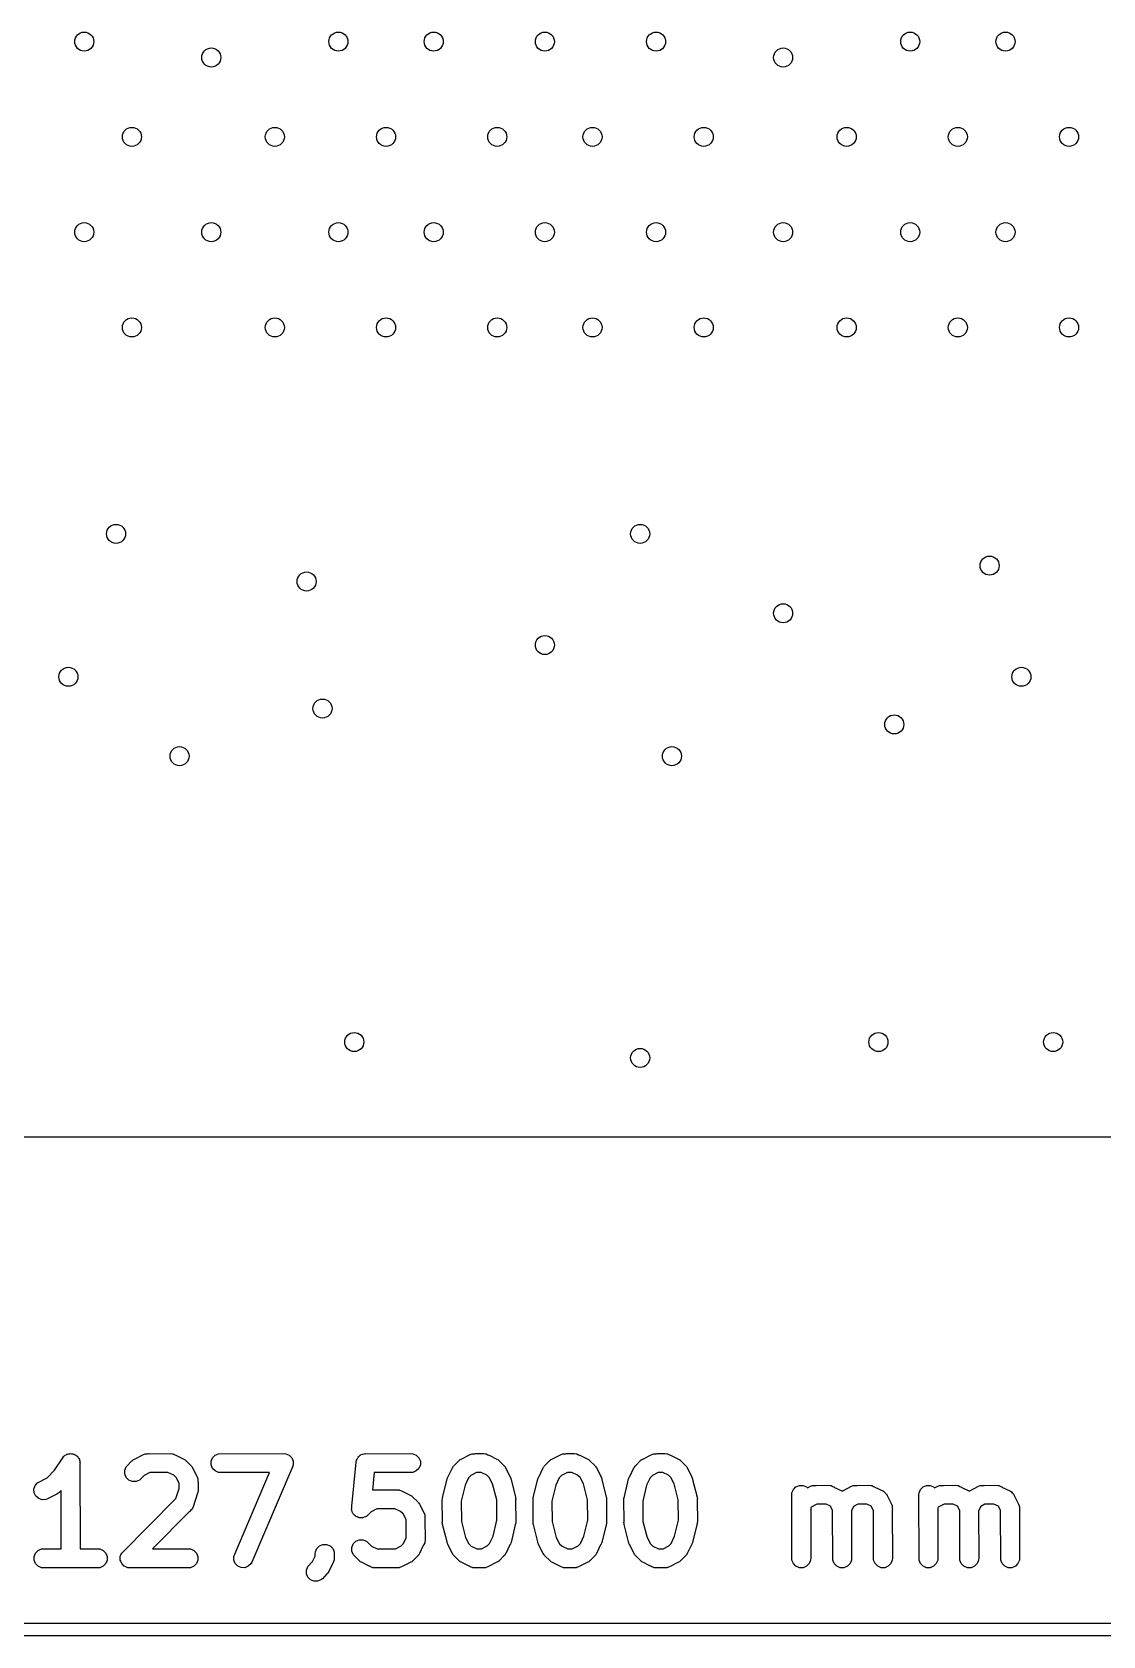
# Model space of a CAD drawing. Extents: x 180 to 322, y -217 to -139.
# Drawn here: x 249.93 to 266.78, y -216.6 to -191.35 of the extents above; entities that cross this region are included whole.
import ezdxf

# ---------------------------------------------------------------- set-up
doc = ezdxf.new("R2010")
doc.units = 0
doc.layers.add('BLACK', color=7, linetype='CONTINUOUS')

msp = doc.modelspace()

# ---------------------------------------------------------------- linework, layer by layer
at = {"layer": 'BLACK', "linetype": 'CONTINUOUS'}
for p, q in [((304.250994, -208.7495), (194.6245, -208.7495)), ((250.284556, -213.988838), (250.410908, -213.795122)), ((250.410908, -213.795122), (250.410974, -213.795041)), ((250.410974, -213.795041), (250.410995, -213.794991)), ((250.410995, -213.794991), (250.411106, -213.794879)), ((250.411106, -213.794879), (250.429538, -213.772371)), ((250.429538, -213.772371), (250.44188, -213.764105)), ((250.44188, -213.764105), (250.452379, -213.753607)), ((250.452379, -213.753607), (250.465955, -213.747983)), ((250.465955, -213.747983), (250.478168, -213.739805)), ((250.478168, -213.739805), (250.492729, -213.736892)), ((250.492729, -213.736892), (250.506451, -213.731209)), ((250.506451, -213.731209), (250.521148, -213.731209)), ((250.521148, -213.731209), (250.535558, -213.728327)), ((250.535558, -213.728327), (250.550128, -213.731209)), ((250.550128, -213.731209), (250.564979, -213.731209)), ((250.564979, -213.731209), (250.578553, -213.736831)), ((250.578553, -213.736831), (250.592972, -213.739684)), ((250.592972, -213.739684), (250.605332, -213.747924)), ((250.605332, -213.747924), (250.619051, -213.753607)), ((250.619051, -213.753607), (250.62944, -213.763996)), ((250.62944, -213.763996), (250.641671, -213.77215)), ((250.641671, -213.77215), (250.649936, -213.784492)), ((250.649936, -213.784492), (250.660435, -213.794991)), ((250.660435, -213.794991), (250.666058, -213.808567)), ((250.666058, -213.808567), (250.674237, -213.82078)), ((250.674237, -213.82078), (250.677149, -213.835342)), ((250.677149, -213.835342), (250.682833, -213.849063)), ((250.682833, -213.849063), (250.68286, -213.863899)), ((250.68286, -213.863899), (250.685715, -213.878169)), ((251.410994, -213.937849), (251.501077, -213.84369)), ((251.501077, -213.84369), (251.512579, -213.834249)), ((251.512579, -213.834249), (251.515175, -213.831257)), ((251.515175, -213.831257), (251.518035, -213.829771)), ((251.518035, -213.829771), (251.523807, -213.825035)), ((251.523807, -213.825035), (251.540376, -213.818172)), ((251.540376, -213.818172), (251.682919, -213.744163)), ((251.682919, -213.744163), (251.710382, -213.733653)), ((251.710382, -213.733653), (251.715759, -213.73327)), ((251.715759, -213.73327), (251.720737, -213.731209)), ((251.720737, -213.731209), (251.747599, -213.731008)), ((251.747599, -213.731008), (251.768762, -213.729505)), ((251.768762, -213.729505), (251.77271, -213.730821)), ((251.77271, -213.730821), (252.107143, -213.728327)), ((252.107143, -213.728327), (252.136407, -213.731209)), ((252.136407, -213.731209), (252.141384, -213.73327)), ((252.141384, -213.73327), (252.146762, -213.733653)), ((252.146762, -213.733653), (252.174361, -213.74693)), ((252.174361, -213.74693), (252.190479, -213.753607)), ((252.190479, -213.753607), (252.192555, -213.755683)), ((252.192555, -213.755683), (252.317083, -213.815592)), ((252.317083, -213.815592), (252.329676, -213.823519)), ((252.329676, -213.823519), (252.333336, -213.825035)), ((252.333336, -213.825035), (252.335743, -213.827338)), ((252.335743, -213.827338), (252.341969, -213.831257)), ((252.341969, -213.831257), (252.352345, -213.843221)), ((252.352345, -213.843221), (252.427495, -213.915118)), ((252.745739, -213.849063), (252.768137, -213.794991)), ((252.745739, -213.907591), (252.745739, -213.849063)), ((252.768137, -213.794991), (252.809521, -213.753607)), ((252.809521, -213.753607), (252.863593, -213.731209)), ((252.863593, -213.731209), (253.892857, -213.728327)), ((253.892857, -213.728327), (253.922121, -213.731209)), ((253.922121, -213.731209), (253.922982, -213.731565)), ((253.922982, -213.731565), (253.923912, -213.731577)), ((253.923912, -213.731577), (253.949973, -213.742746)), ((253.949973, -213.742746), (253.976193, -213.753607)), ((253.976193, -213.753607), (253.976851, -213.754265)), ((253.976851, -213.754265), (253.977707, -213.754632)), ((253.977707, -213.754632), (253.997497, -213.774911)), ((253.997497, -213.774911), (254.017577, -213.794991)), ((254.017577, -213.794991), (254.017934, -213.795853)), ((254.017934, -213.795853), (254.018584, -213.796519)), ((254.018584, -213.796519), (254.029102, -213.822814)), ((254.029102, -213.822814), (254.039975, -213.849063)), ((254.039975, -213.849063), (254.039975, -213.849996)), ((254.039975, -213.849996), (254.04032, -213.850859)), ((254.04032, -213.850859), (254.039975, -213.879176)), ((254.962657, -214.556995), (255.029315, -213.863402)), ((255.029315, -213.863402), (255.031453, -213.852737)), ((255.031453, -213.849063), (255.03288, -213.845617)), ((255.031453, -213.852737), (255.031453, -213.849063)), ((255.03288, -213.845617), (255.035095, -213.83457)), ((255.035095, -213.83457), (255.045459, -213.815248)), ((255.045459, -213.815248), (255.053851, -213.794991)), ((255.053851, -213.794991), (255.059191, -213.78965)), ((255.059191, -213.78965), (255.062762, -213.782995)), ((255.062762, -213.782995), (255.079729, -213.769112)), ((255.079729, -213.769112), (255.095235, -213.753607)), ((255.095235, -213.753607), (255.102214, -213.750715)), ((255.102214, -213.750715), (255.108059, -213.745934)), ((255.108059, -213.745934), (255.129044, -213.739602)), ((255.129044, -213.739602), (255.149307, -213.731209)), ((255.149307, -213.731209), (255.15696, -213.731179)), ((255.15696, -213.731179), (255.164091, -213.729028)), ((255.164091, -213.729028), (255.184537, -213.731072)), ((255.184537, -213.731072), (255.892857, -213.728327)), ((255.892857, -213.728327), (255.922121, -213.731209)), ((255.922121, -213.731209), (255.976193, -213.753607)), ((255.976193, -213.753607), (256.017577, -213.794991)), ((256.017577, -213.794991), (256.039975, -213.849063)), ((256.039975, -213.849063), (256.039975, -213.907591)), ((256.572037, -213.918838), (256.643935, -213.843689)), ((256.643935, -213.843689), (256.655435, -213.83425)), ((256.655435, -213.83425), (256.658032, -213.831257)), ((256.658032, -213.831257), (256.660894, -213.82977)), ((256.660894, -213.82977), (256.666665, -213.825035)), ((256.666665, -213.825035), (256.68323, -213.818173)), ((256.68323, -213.818173), (256.825774, -213.744163)), ((256.825774, -213.744163), (256.853238, -213.733654)), ((256.853238, -213.733654), (256.858612, -213.733272)), ((256.858612, -213.733272), (256.863593, -213.731209)), ((256.863593, -213.731209), (256.895053, -213.730682)), ((256.895053, -213.730682), (256.911618, -213.729505)), ((256.911618, -213.729505), (256.914188, -213.730361)), ((256.914188, -213.730361), (257.035714, -213.728327)), ((257.035714, -213.728327), (257.064978, -213.731209)), ((257.064978, -213.731209), (257.069958, -213.733272)), ((257.069958, -213.733272), (257.075333, -213.733654)), ((257.075333, -213.733654), (257.102918, -213.746925)), ((257.102918, -213.746925), (257.11905, -213.753607)), ((257.11905, -213.753607), (257.121128, -213.755685)), ((257.121128, -213.755685), (257.245653, -213.815592)), ((257.245653, -213.815592), (257.258248, -213.82352)), ((257.258248, -213.82352), (257.261905, -213.825035)), ((257.261905, -213.825035), (257.26431, -213.827336)), ((257.26431, -213.827336), (257.270539, -213.831257)), ((257.270539, -213.831257), (257.280918, -213.843224)), ((257.280918, -213.843224), (257.356065, -213.915117)), ((258.000608, -213.918838), (258.072506, -213.843689)), ((258.072506, -213.843689), (258.084006, -213.83425)), ((258.084006, -213.83425), (258.086603, -213.831257)), ((258.086603, -213.831257), (258.089465, -213.82977)), ((258.089465, -213.82977), (258.095236, -213.825035)), ((258.095236, -213.825035), (258.111801, -213.818173)), ((258.111801, -213.818173), (258.254345, -213.744163)), ((258.254345, -213.744163), (258.281809, -213.733654)), ((258.281809, -213.733654), (258.287183, -213.733272)), ((258.287183, -213.733272), (258.292164, -213.731209)), ((258.292164, -213.731209), (258.323624, -213.730682)), ((258.323624, -213.730682), (258.340189, -213.729505)), ((258.340189, -213.729505), (258.342759, -213.730361)), ((258.342759, -213.730361), (258.464285, -213.728327)), ((258.464285, -213.728327), (258.493549, -213.731209)), ((258.493549, -213.731209), (258.498529, -213.733272)), ((258.498529, -213.733272), (258.503904, -213.733654)), ((258.503904, -213.733654), (258.531489, -213.746925)), ((258.531489, -213.746925), (258.547621, -213.753607)), ((258.547621, -213.753607), (258.549699, -213.755685)), ((258.549699, -213.755685), (258.674224, -213.815592)), ((258.674224, -213.815592), (258.686819, -213.82352)), ((258.686819, -213.82352), (258.690476, -213.825035)), ((258.690476, -213.825035), (258.692881, -213.827336)), ((258.692881, -213.827336), (258.69911, -213.831257)), ((258.69911, -213.831257), (258.709489, -213.843224)), ((258.709489, -213.843224), (258.784636, -213.915117)), ((259.429179, -213.918838), (259.501077, -213.843689)), ((259.501077, -213.843689), (259.512577, -213.83425)), ((259.512577, -213.83425), (259.515174, -213.831257)), ((259.515174, -213.831257), (259.518036, -213.82977)), ((259.518036, -213.82977), (259.523807, -213.825035)), ((259.523807, -213.825035), (259.540372, -213.818173)), ((259.540372, -213.818173), (259.682916, -213.744163)), ((259.682916, -213.744163), (259.71038, -213.733654)), ((259.71038, -213.733654), (259.715754, -213.733272)), ((259.715754, -213.733272), (259.720735, -213.731209)), ((259.720735, -213.731209), (259.752195, -213.730682)), ((259.752195, -213.730682), (259.76876, -213.729505)), ((259.76876, -213.729505), (259.77133, -213.730361)), ((259.77133, -213.730361), (259.892856, -213.728327)), ((259.892856, -213.728327), (259.92212, -213.731209)), ((259.92212, -213.731209), (259.9271, -213.733272)), ((259.9271, -213.733272), (259.932475, -213.733654)), ((259.932475, -213.733654), (259.96006, -213.746925)), ((259.96006, -213.746925), (259.976192, -213.753607)), ((259.976192, -213.753607), (259.97827, -213.755685)), ((259.97827, -213.755685), (260.102795, -213.815592)), ((260.102795, -213.815592), (260.11539, -213.82352)), ((260.11539, -213.82352), (260.119047, -213.825035)), ((260.119047, -213.825035), (260.121452, -213.827336)), ((260.121452, -213.827336), (260.127681, -213.831257)), ((260.127681, -213.831257), (260.13806, -213.843224)), ((260.13806, -213.843224), (260.213207, -213.915117)), ((250.015176, -214.1884), (250.166587, -214.109785)), ((250.166587, -214.109785), (250.284556, -213.988838)), ((250.685715, -213.878169), (250.682914, -213.892326)), ((250.682914, -213.892326), (250.685434, -215.229233)), ((251.388597, -213.991921), (251.410994, -213.937849)), ((251.388597, -214.050447), (251.388597, -213.991921)), ((251.410994, -214.104519), (251.388597, -214.050447)), ((251.45238, -214.145905), (251.410994, -214.104519)), ((251.692129, -214.074623), (251.641781, -214.12725)), ((251.781753, -214.02809), (251.692129, -214.074623)), ((252.068047, -214.025954), (251.781753, -214.02809)), ((252.157897, -214.06918), (252.068047, -214.025954)), ((252.196561, -214.10617), (252.157897, -214.06918)), ((252.243399, -214.196381), (252.196561, -214.10617)), ((252.427495, -213.915118), (252.436935, -213.92662)), ((252.436935, -213.92662), (252.439928, -213.929216)), ((252.439928, -213.929216), (252.441413, -213.932076)), ((252.441413, -213.932076), (252.44615, -213.937848)), ((252.44615, -213.937848), (252.453011, -213.954415)), ((252.453011, -213.954415), (252.527022, -214.096958)), ((252.527022, -214.096958), (252.537531, -214.124422)), ((252.768137, -213.961663), (252.745739, -213.907591)), ((252.809521, -214.003047), (252.768137, -213.961663)), ((252.863593, -214.025445), (252.809521, -214.003047)), ((252.892857, -214.028327), (252.863593, -214.025445)), ((253.666729, -214.02616), (252.892857, -214.028327)), ((253.10325, -215.347272), (253.666729, -214.02616)), ((254.017108, -213.962131), (253.387872, -215.437415)), ((254.017577, -213.961663), (254.017108, -213.962131)), ((254.026635, -213.939794), (254.017577, -213.961663)), ((254.039607, -213.909382), (254.026635, -213.939794)), ((254.039618, -213.908452), (254.039607, -213.909382)), ((254.039975, -213.907591), (254.039618, -213.908452)), ((254.039975, -213.879176), (254.039975, -213.907591)), ((255.312113, -214.027809), (255.285491, -214.30482)), ((255.922121, -214.025445), (255.312113, -214.027809)), ((255.976193, -214.003047), (255.922121, -214.025445)), ((256.017577, -213.961663), (255.976193, -214.003047)), ((256.039975, -213.907591), (256.017577, -213.961663)), ((256.46367, -214.121924), (256.471514, -214.09997)), ((256.471514, -214.09997), (256.479265, -214.089509)), ((256.479265, -214.089509), (256.544407, -213.954102)), ((256.544407, -213.954102), (256.552335, -213.941506)), ((256.552335, -213.941506), (256.553851, -213.937848)), ((256.553851, -213.937848), (256.556153, -213.935441)), ((256.556153, -213.935441), (256.560072, -213.929216)), ((256.560072, -213.929216), (256.572037, -213.918838)), ((256.797994, -214.113288), (256.743857, -214.225819)), ((256.834984, -214.074624), (256.797994, -214.113288)), ((256.925197, -214.027785), (256.834984, -214.074624)), ((256.997893, -214.026568), (256.925197, -214.027785)), ((257.086466, -214.069179), (256.997893, -214.026568)), ((257.125132, -214.10617), (257.086466, -214.069179)), ((257.177744, -214.207503), (257.125132, -214.10617)), ((257.356065, -213.915117), (257.365507, -213.926622)), ((257.365507, -213.926622), (257.368499, -213.929217)), ((257.368499, -213.929217), (257.369984, -213.932077)), ((257.369984, -213.932077), (257.37472, -213.937848)), ((257.37472, -213.937848), (257.381583, -213.954417)), ((257.381583, -213.954417), (257.455592, -214.09696)), ((257.455592, -214.09696), (257.456409, -214.099096)), ((257.456409, -214.099096), (257.457056, -214.099969)), ((257.457056, -214.099969), (257.457714, -214.102504)), ((257.457714, -214.102504), (257.466102, -214.124423)), ((257.892241, -214.121924), (257.900085, -214.09997)), ((257.900085, -214.09997), (257.907836, -214.089509)), ((257.907836, -214.089509), (257.972978, -213.954102)), ((257.972978, -213.954102), (257.980906, -213.941506)), ((257.980906, -213.941506), (257.982422, -213.937848)), ((257.982422, -213.937848), (257.984724, -213.935441)), ((257.984724, -213.935441), (257.988643, -213.929216)), ((257.988643, -213.929216), (258.000608, -213.918838)), ((258.226565, -214.113288), (258.172428, -214.225819)), ((258.263555, -214.074624), (258.226565, -214.113288)), ((258.353768, -214.027785), (258.263555, -214.074624)), ((258.426464, -214.026568), (258.353768, -214.027785)), ((258.515037, -214.069179), (258.426464, -214.026568)), ((258.553703, -214.10617), (258.515037, -214.069179)), ((258.606315, -214.207503), (258.553703, -214.10617)), ((258.784636, -213.915117), (258.794078, -213.926622)), ((258.794078, -213.926622), (258.79707, -213.929217)), ((258.79707, -213.929217), (258.798555, -213.932077)), ((258.798555, -213.932077), (258.803291, -213.937848)), ((258.803291, -213.937848), (258.810154, -213.954417)), ((258.810154, -213.954417), (258.884163, -214.09696)), ((258.884163, -214.09696), (258.88498, -214.099096)), ((258.88498, -214.099096), (258.885627, -214.099969)), ((258.885627, -214.099969), (258.886285, -214.102504)), ((258.886285, -214.102504), (258.894673, -214.124423)), ((259.320812, -214.121924), (259.328656, -214.09997)), ((259.328656, -214.09997), (259.336407, -214.089509)), ((259.336407, -214.089509), (259.401549, -213.954102)), ((259.401549, -213.954102), (259.409477, -213.941506)), ((259.409477, -213.941506), (259.410993, -213.937848)), ((259.410993, -213.937848), (259.413295, -213.935441)), ((259.413295, -213.935441), (259.417214, -213.929216)), ((259.417214, -213.929216), (259.429179, -213.918838)), ((259.655136, -214.113288), (259.600999, -214.225819)), ((259.692126, -214.074624), (259.655136, -214.113288)), ((259.782339, -214.027785), (259.692126, -214.074624)), ((259.855035, -214.026568), (259.782339, -214.027785)), ((259.943608, -214.069179), (259.855035, -214.026568)), ((259.982274, -214.10617), (259.943608, -214.069179)), ((260.034886, -214.207503), (259.982274, -214.10617)), ((260.213207, -213.915117), (260.222649, -213.926622)), ((260.222649, -213.926622), (260.225641, -213.929217)), ((260.225641, -213.929217), (260.227126, -213.932077)), ((260.227126, -213.932077), (260.231862, -213.937848)), ((260.231862, -213.937848), (260.238725, -213.954417)), ((260.238725, -213.954417), (260.312734, -214.09696)), ((260.312734, -214.09696), (260.313551, -214.099096)), ((260.313551, -214.099096), (260.314198, -214.099969)), ((260.314198, -214.099969), (260.314856, -214.102504)), ((260.314856, -214.102504), (260.323244, -214.124423)), ((249.958322, -214.288138), (249.976829, -214.232615)), ((249.962471, -214.346518), (249.958322, -214.288138)), ((249.988645, -214.398867), (249.962471, -214.346518)), ((249.976829, -214.232615), (250.015176, -214.1884)), ((250.316768, -214.367053), (250.174226, -214.441063)), ((250.333336, -214.360191), (250.316768, -214.367053)), ((250.339106, -214.355455), (250.333336, -214.360191)), ((250.341969, -214.353969), (250.339106, -214.355455)), ((250.344565, -214.350975), (250.341969, -214.353969)), ((250.356067, -214.341536), (250.344565, -214.350975)), ((250.386529, -214.310305), (250.356067, -214.341536)), ((250.388262, -215.230199), (250.386529, -214.310305)), ((251.506452, -214.168302), (251.45238, -214.145905)), ((251.564978, -214.168302), (251.506452, -214.168302)), ((251.61905, -214.145905), (251.564978, -214.168302)), ((251.641781, -214.12725), (251.61905, -214.145905)), ((252.193603, -214.436978), (252.244758, -214.277535)), ((252.244758, -214.277535), (252.243399, -214.196381)), ((252.532588, -214.353998), (252.463731, -214.568619)), ((252.539976, -214.336163), (252.532588, -214.353998)), ((252.537531, -214.124422), (252.537912, -214.129796)), ((252.537912, -214.129796), (252.539976, -214.134777)), ((252.539976, -214.134777), (252.540502, -214.166237)), ((252.540713, -214.328671), (252.539976, -214.336163)), ((252.540502, -214.166237), (252.54168, -214.182802)), ((252.54168, -214.32566), (252.540713, -214.328671)), ((252.54168, -214.182802), (252.540823, -214.185372)), ((252.540823, -214.185372), (252.542858, -214.306899)), ((252.542858, -214.306899), (252.541399, -214.32171)), ((252.541399, -214.32171), (252.54168, -214.32566)), ((255.285491, -214.30482), (255.287186, -214.3047)), ((255.287186, -214.3047), (255.292165, -214.302638)), ((255.292165, -214.302638), (255.319029, -214.302437)), ((255.319029, -214.302437), (255.340192, -214.300934)), ((255.340192, -214.300934), (255.34414, -214.30225)), ((255.34414, -214.30225), (255.678571, -214.299756)), ((255.678571, -214.299756), (255.707835, -214.302638)), ((255.707835, -214.302638), (255.712813, -214.3047)), ((255.712813, -214.3047), (255.718189, -214.305082)), ((255.718189, -214.305082), (255.745785, -214.318358)), ((255.745785, -214.318358), (255.761907, -214.325036)), ((255.761907, -214.325036), (255.763983, -214.327112)), ((255.763983, -214.327112), (255.888511, -214.38702)), ((256.394751, -214.40563), (256.461621, -214.127661)), ((256.461621, -214.127661), (256.462392, -214.125502)), ((256.462392, -214.125502), (256.462469, -214.124422)), ((256.462469, -214.124422), (256.46367, -214.121924)), ((256.743857, -214.225819), (256.683258, -214.477722)), ((257.242923, -214.458695), (257.177744, -214.207503)), ((257.466102, -214.124423), (257.46712, -214.138756)), ((257.46712, -214.138756), (257.538378, -214.413375)), ((257.823322, -214.40563), (257.890192, -214.127661)), ((257.890192, -214.127661), (257.890963, -214.125502)), ((257.890963, -214.125502), (257.89104, -214.124422)), ((257.89104, -214.124422), (257.892241, -214.121924)), ((258.172428, -214.225819), (258.111829, -214.477722)), ((258.671494, -214.458695), (258.606315, -214.207503)), ((258.894673, -214.124423), (258.895691, -214.138756)), ((258.895691, -214.138756), (258.966949, -214.413375)), ((259.251893, -214.40563), (259.318763, -214.127661)), ((259.318763, -214.127661), (259.319534, -214.125502)), ((259.319534, -214.125502), (259.319611, -214.124422)), ((259.319611, -214.124422), (259.320812, -214.121924)), ((259.600999, -214.225819), (259.5404, -214.477722)), ((260.100065, -214.458695), (260.034886, -214.207503)), ((260.323244, -214.124423), (260.324262, -214.138756)), ((260.324262, -214.138756), (260.39552, -214.413375)), ((261.885712, -214.378327), (261.888594, -214.349063)), ((261.888594, -214.349063), (261.910992, -214.294991)), ((261.910992, -214.294991), (261.952376, -214.253607)), ((261.952376, -214.253607), (262.006448, -214.231209)), ((262.006448, -214.231209), (262.064976, -214.231209)), ((262.064976, -214.231209), (262.119048, -214.253607)), ((262.119048, -214.253607), (262.134659, -214.269218)), ((262.134659, -214.269218), (262.182915, -214.244163)), ((262.182915, -214.244163), (262.210379, -214.233654)), ((262.210379, -214.233654), (262.215753, -214.233272)), ((262.215753, -214.233272), (262.220734, -214.231209)), ((262.220734, -214.231209), (262.249586, -214.230867)), ((262.249586, -214.230867), (262.268759, -214.229505)), ((262.268759, -214.229505), (262.272049, -214.230601)), ((262.272049, -214.230601), (262.464284, -214.228327)), ((262.464284, -214.228327), (262.493548, -214.231209)), ((262.493548, -214.231209), (262.498528, -214.233272)), ((262.498528, -214.233272), (262.503903, -214.233654)), ((262.503903, -214.233654), (262.531488, -214.246925)), ((262.531488, -214.246925), (262.54762, -214.253607)), ((262.54762, -214.253607), (262.549698, -214.255685)), ((262.549698, -214.255685), (262.674223, -214.315592)), ((262.674223, -214.315592), (262.678737, -214.318433)), ((262.678737, -214.318433), (262.689881, -214.314719)), ((262.689881, -214.314719), (262.825772, -214.244163)), ((262.825772, -214.244163), (262.853236, -214.233654)), ((262.853236, -214.233654), (262.85861, -214.233272)), ((262.85861, -214.233272), (262.863591, -214.231209)), ((262.863591, -214.231209), (262.892443, -214.230867)), ((262.892443, -214.230867), (262.911616, -214.229505)), ((262.911616, -214.229505), (262.914906, -214.230601)), ((262.914906, -214.230601), (263.107141, -214.228327)), ((263.107141, -214.228327), (263.136405, -214.231209)), ((263.136405, -214.231209), (263.141385, -214.233272)), ((263.141385, -214.233272), (263.14676, -214.233654)), ((263.14676, -214.233654), (263.174345, -214.246925)), ((263.174345, -214.246925), (263.190477, -214.253607)), ((263.190477, -214.253607), (263.192555, -214.255685)), ((263.192555, -214.255685), (263.31708, -214.315592)), ((263.31708, -214.315592), (263.32197, -214.31867)), ((263.32197, -214.31867), (263.324282, -214.319441)), ((263.324282, -214.319441), (263.32716, -214.321937)), ((263.32716, -214.321937), (263.341966, -214.331257)), ((263.341966, -214.331257), (263.354287, -214.345464)), ((263.354287, -214.345464), (263.368497, -214.357788)), ((263.368497, -214.357788), (263.37375, -214.367906)), ((263.37375, -214.367906), (263.380312, -214.375472)), ((263.885712, -214.378327), (263.888594, -214.349063)), ((263.888594, -214.349063), (263.910992, -214.294991)), ((263.910992, -214.294991), (263.952376, -214.253607)), ((263.952376, -214.253607), (264.006448, -214.231209)), ((264.006448, -214.231209), (264.064976, -214.231209)), ((264.064976, -214.231209), (264.119048, -214.253607)), ((264.119048, -214.253607), (264.134659, -214.269218)), ((264.134659, -214.269218), (264.182915, -214.244163)), ((264.182915, -214.244163), (264.210379, -214.233654)), ((264.210379, -214.233654), (264.215753, -214.233272)), ((264.215753, -214.233272), (264.220734, -214.231209)), ((264.220734, -214.231209), (264.249586, -214.230867)), ((264.249586, -214.230867), (264.268759, -214.229505)), ((264.268759, -214.229505), (264.272049, -214.230601)), ((264.272049, -214.230601), (264.464284, -214.228327)), ((264.464284, -214.228327), (264.493548, -214.231209)), ((264.493548, -214.231209), (264.498528, -214.233272)), ((264.498528, -214.233272), (264.503903, -214.233654)), ((264.503903, -214.233654), (264.531488, -214.246925)), ((264.531488, -214.246925), (264.54762, -214.253607)), ((264.54762, -214.253607), (264.549698, -214.255685)), ((264.549698, -214.255685), (264.674223, -214.315592)), ((264.674223, -214.315592), (264.678737, -214.318433)), ((264.678737, -214.318433), (264.689881, -214.314719)), ((264.689881, -214.314719), (264.825772, -214.244163)), ((264.825772, -214.244163), (264.853236, -214.233654)), ((264.853236, -214.233654), (264.85861, -214.233272)), ((264.85861, -214.233272), (264.863591, -214.231209)), ((264.863591, -214.231209), (264.892443, -214.230867)), ((264.892443, -214.230867), (264.911616, -214.229505)), ((264.911616, -214.229505), (264.914906, -214.230601)), ((264.914906, -214.230601), (265.107141, -214.228327)), ((265.107141, -214.228327), (265.136405, -214.231209)), ((265.136405, -214.231209), (265.141385, -214.233272)), ((265.141385, -214.233272), (265.14676, -214.233654)), ((265.14676, -214.233654), (265.174345, -214.246925)), ((265.174345, -214.246925), (265.190477, -214.253607)), ((265.190477, -214.253607), (265.192555, -214.255685)), ((265.192555, -214.255685), (265.31708, -214.315592)), ((265.31708, -214.315592), (265.32197, -214.31867)), ((265.32197, -214.31867), (265.324282, -214.319441)), ((265.324282, -214.319441), (265.32716, -214.321937)), ((265.32716, -214.321937), (265.341966, -214.331257)), ((265.341966, -214.331257), (265.354287, -214.345464)), ((265.354287, -214.345464), (265.368497, -214.357788)), ((265.368497, -214.357788), (265.37375, -214.367906)), ((265.37375, -214.367906), (265.380312, -214.375472)), ((250.03286, -214.437214), (249.988645, -214.398867)), ((250.088383, -214.455721), (250.03286, -214.437214)), ((250.146763, -214.451572), (250.088383, -214.455721)), ((250.174226, -214.441063), (250.146763, -214.451572)), ((251.339565, -215.294992), (252.193603, -214.436978)), ((252.428607, -214.622144), (252.413395, -214.639684)), ((252.44615, -214.60452), (252.428607, -214.622144)), ((252.448213, -214.599538), (252.44615, -214.60452)), ((252.451743, -214.595469), (252.448213, -214.599538)), ((252.463731, -214.568619), (252.451743, -214.595469)), ((254.957843, -214.607093), (254.960025, -214.584388)), ((254.960025, -214.614324), (254.957843, -214.607093)), ((254.960025, -214.563351), (254.962657, -214.556995)), ((254.960025, -214.584388), (254.960025, -214.563351)), ((254.960025, -214.621877), (254.960025, -214.614324)), ((254.968416, -214.642136), (254.960025, -214.621877)), ((255.35318, -214.599519), (255.263558, -214.646051)), ((255.639476, -214.597383), (255.35318, -214.599519)), ((255.729325, -214.640608), (255.639476, -214.597383)), ((255.888511, -214.38702), (255.901105, -214.394948)), ((255.901105, -214.394948), (255.904765, -214.396464)), ((255.904765, -214.396464), (255.907172, -214.398767)), ((255.907172, -214.398767), (255.913396, -214.402685)), ((255.913396, -214.402685), (255.923771, -214.414648)), ((255.923771, -214.414648), (255.998924, -214.486548)), ((255.998924, -214.486548), (256.008362, -214.498048)), ((256.008362, -214.498048), (256.011356, -214.500645)), ((256.011356, -214.500645), (256.012842, -214.503507)), ((256.012842, -214.503507), (256.017578, -214.509278)), ((256.017578, -214.509278), (256.024439, -214.525843)), ((256.024439, -214.525843), (256.09845, -214.668387)), ((256.385714, -214.449756), (256.386216, -214.444652)), ((256.38831, -214.797929), (256.385714, -214.449756)), ((256.385891, -214.442465), (256.386807, -214.438657)), ((256.386216, -214.444652), (256.385891, -214.442465)), ((256.386807, -214.438657), (256.388596, -214.420492)), ((256.388596, -214.420492), (256.394751, -214.40563)), ((256.683258, -214.477722), (256.685647, -214.797959)), ((257.245312, -214.778931), (257.242923, -214.458695)), ((257.538378, -214.413375), (257.539128, -214.418447)), ((257.539128, -214.418447), (257.539975, -214.420492)), ((257.539975, -214.420492), (257.540003, -214.424369)), ((257.540003, -214.424369), (257.54268, -214.442464)), ((257.54268, -214.442464), (257.54026, -214.458724)), ((257.54026, -214.458724), (257.542857, -214.806899)), ((257.814285, -214.449756), (257.814787, -214.444652)), ((257.816881, -214.797929), (257.814285, -214.449756)), ((257.814462, -214.442465), (257.815378, -214.438657)), ((257.814787, -214.444652), (257.814462, -214.442465)), ((257.815378, -214.438657), (257.817167, -214.420492)), ((257.817167, -214.420492), (257.823322, -214.40563)), ((258.111829, -214.477722), (258.114218, -214.797959)), ((258.673883, -214.778931), (258.671494, -214.458695)), ((258.966949, -214.413375), (258.967699, -214.418447)), ((258.967699, -214.418447), (258.968546, -214.420492)), ((258.968546, -214.420492), (258.968574, -214.424369)), ((258.968574, -214.424369), (258.971251, -214.442464)), ((258.971251, -214.442464), (258.968831, -214.458724)), ((258.968831, -214.458724), (258.971428, -214.806899)), ((259.242856, -214.449756), (259.243358, -214.444652)), ((259.245452, -214.797929), (259.242856, -214.449756)), ((259.243033, -214.442465), (259.243949, -214.438657)), ((259.243358, -214.444652), (259.243033, -214.442465)), ((259.243949, -214.438657), (259.245738, -214.420492)), ((259.245738, -214.420492), (259.251893, -214.40563)), ((259.5404, -214.477722), (259.542789, -214.797959)), ((260.102454, -214.778931), (260.100065, -214.458695)), ((260.39552, -214.413375), (260.39627, -214.418447)), ((260.39627, -214.418447), (260.397117, -214.420492)), ((260.397117, -214.420492), (260.397145, -214.424369)), ((260.397145, -214.424369), (260.399822, -214.442464)), ((260.399822, -214.442464), (260.397402, -214.458724)), ((260.397402, -214.458724), (260.399999, -214.806899)), ((261.888594, -215.407591), (261.885712, -214.378327)), ((262.192125, -214.574624), (262.183486, -214.583654)), ((262.183486, -214.583654), (262.185712, -215.378327)), ((262.282025, -214.527948), (262.192125, -214.574624)), ((262.425795, -214.526246), (262.282025, -214.527948)), ((262.495197, -214.559635), (262.425795, -214.526246)), ((262.528681, -214.624124), (262.495197, -214.559635)), ((262.531452, -215.407591), (262.528681, -214.624124)), ((262.859877, -214.561698), (262.825931, -214.632261)), ((262.924882, -214.527948), (262.859877, -214.561698)), ((263.068652, -214.526246), (262.924882, -214.527948)), ((263.138054, -214.559635), (263.068652, -214.526246)), ((263.171538, -214.624124), (263.138054, -214.559635)), ((263.174309, -215.407591), (263.171538, -214.624124)), ((263.380312, -214.375472), (263.385034, -214.389638)), ((263.385034, -214.389638), (263.455591, -214.52553)), ((263.455591, -214.52553), (263.4661, -214.552994)), ((263.4661, -214.552994), (263.466481, -214.558368)), ((263.466481, -214.558368), (263.468545, -214.563349)), ((263.468545, -214.563349), (263.468634, -214.588656)), ((263.468634, -214.588656), (263.470249, -214.611374)), ((263.470249, -214.611374), (263.46873, -214.615928)), ((263.46873, -214.615928), (263.471427, -215.378327)), ((263.888594, -215.407591), (263.885712, -214.378327)), ((264.192125, -214.574624), (264.183486, -214.583654)), ((264.183486, -214.583654), (264.185712, -215.378327)), ((264.282025, -214.527948), (264.192125, -214.574624)), ((264.425795, -214.526246), (264.282025, -214.527948)), ((264.495197, -214.559635), (264.425795, -214.526246)), ((264.528681, -214.624124), (264.495197, -214.559635)), ((264.531452, -215.407591), (264.528681, -214.624124)), ((264.859877, -214.561698), (264.825931, -214.632261)), ((264.924882, -214.527948), (264.859877, -214.561698)), ((265.068652, -214.526246), (264.924882, -214.527948)), ((265.138054, -214.559635), (265.068652, -214.526246)), ((265.171538, -214.624124), (265.138054, -214.559635)), ((265.174309, -215.407591), (265.171538, -214.624124)), ((265.380312, -214.375472), (265.385034, -214.389638)), ((265.385034, -214.389638), (265.455591, -214.52553)), ((265.455591, -214.52553), (265.4661, -214.552994)), ((265.4661, -214.552994), (265.466481, -214.558368)), ((265.466481, -214.558368), (265.468545, -214.563349)), ((265.468545, -214.563349), (265.468634, -214.588656)), ((265.468634, -214.588656), (265.470249, -214.611374)), ((265.470249, -214.611374), (265.46873, -214.615928)), ((265.46873, -214.615928), (265.471427, -215.378327)), ((252.408923, -214.641919), (251.823526, -215.23004)), ((252.413395, -214.639684), (252.408923, -214.641919)), ((254.97475, -214.663125), (254.968416, -214.642136)), ((254.979531, -214.668969), (254.97475, -214.663125)), ((254.982423, -214.675949), (254.979531, -214.668969)), ((254.997927, -214.691452), (254.982423, -214.675949)), ((255.011811, -214.708422), (254.997927, -214.691452)), ((255.018467, -214.711993), (255.011811, -214.708422)), ((255.023809, -214.717334), (255.018467, -214.711993)), ((255.044063, -214.725723), (255.023809, -214.717334)), ((255.063386, -214.736089), (255.044063, -214.725723)), ((255.070903, -214.73684), (255.063386, -214.736089)), ((255.077881, -214.739731), (255.070903, -214.73684)), ((255.099804, -214.739731), (255.077881, -214.739731)), ((255.121623, -214.741913), (255.099804, -214.739731)), ((255.128854, -214.739731), (255.121623, -214.741913)), ((255.136407, -214.739731), (255.128854, -214.739731)), ((255.156666, -214.731339), (255.136407, -214.739731)), ((255.177655, -214.725006), (255.156666, -214.731339)), ((255.183499, -214.720224), (255.177655, -214.725006)), ((255.190479, -214.717333), (255.183499, -214.720224)), ((255.21321, -214.698678), (255.190479, -214.717333)), ((255.263558, -214.646051), (255.21321, -214.698678)), ((255.767988, -214.677597), (255.729325, -214.640608)), ((255.814522, -214.767223), (255.767988, -214.677597)), ((255.816658, -215.053517), (255.814522, -214.767223)), ((256.09845, -214.668387), (256.108959, -214.695851)), ((256.108959, -214.695851), (256.10934, -214.701225)), ((256.10934, -214.701225), (256.111404, -214.706206)), ((256.111404, -214.706206), (256.111604, -214.733073)), ((256.111604, -214.733073), (256.113108, -214.754231)), ((256.113108, -214.754231), (256.111791, -214.75818)), ((256.111791, -214.75818), (256.114286, -215.092613)), ((256.385891, -214.81419), (256.38831, -214.797929)), ((256.388567, -214.832284), (256.385891, -214.81419)), ((256.388596, -214.836163), (256.388567, -214.832284)), ((256.389443, -214.838207), (256.388596, -214.836163)), ((256.390193, -214.843279), (256.389443, -214.838207)), ((256.46145, -215.117899), (256.390193, -214.843279)), ((256.685647, -214.797959), (256.750824, -215.049148)), ((257.184713, -215.030833), (257.245312, -214.778931)), ((257.533819, -214.851023), (257.466949, -215.128994)), ((257.539975, -214.836163), (257.533819, -214.851023)), ((257.541763, -214.817999), (257.539975, -214.836163)), ((257.54268, -214.814191), (257.541763, -214.817999)), ((257.542857, -214.806899), (257.542354, -214.812002)), ((257.542354, -214.812002), (257.54268, -214.814191)), ((257.814462, -214.81419), (257.816881, -214.797929)), ((257.817138, -214.832284), (257.814462, -214.81419)), ((257.817167, -214.836163), (257.817138, -214.832284)), ((257.818014, -214.838207), (257.817167, -214.836163)), ((257.818764, -214.843279), (257.818014, -214.838207)), ((257.890021, -215.117899), (257.818764, -214.843279)), ((258.114218, -214.797959), (258.179395, -215.049148)), ((258.613284, -215.030833), (258.673883, -214.778931)), ((258.96239, -214.851023), (258.89552, -215.128994)), ((258.968546, -214.836163), (258.96239, -214.851023)), ((258.970334, -214.817999), (258.968546, -214.836163)), ((258.971251, -214.814191), (258.970334, -214.817999)), ((258.971428, -214.806899), (258.970925, -214.812002)), ((258.970925, -214.812002), (258.971251, -214.814191)), ((259.243033, -214.81419), (259.245452, -214.797929)), ((259.245709, -214.832284), (259.243033, -214.81419)), ((259.245738, -214.836163), (259.245709, -214.832284)), ((259.246585, -214.838207), (259.245738, -214.836163)), ((259.247335, -214.843279), (259.246585, -214.838207)), ((259.318592, -215.117899), (259.247335, -214.843279)), ((259.542789, -214.797959), (259.607966, -215.049148)), ((260.041855, -215.030833), (260.102454, -214.778931)), ((260.390961, -214.851023), (260.324091, -215.128994)), ((260.397117, -214.836163), (260.390961, -214.851023)), ((260.398905, -214.817999), (260.397117, -214.836163)), ((260.399822, -214.814191), (260.398905, -214.817999)), ((260.399999, -214.806899), (260.399496, -214.812002)), ((260.399496, -214.812002), (260.399822, -214.814191)), ((262.825931, -214.632261), (262.82857, -215.378327)), ((264.825931, -214.632261), (264.82857, -215.378327)), ((254.982423, -215.152134), (255.023809, -215.110749)), ((255.023809, -215.110749), (255.077881, -215.088352)), ((255.077881, -215.088352), (255.136407, -215.088352)), ((255.136407, -215.088352), (255.190479, -215.11075)), ((255.190479, -215.11075), (255.270673, -215.187474)), ((255.773433, -215.143366), (255.816658, -215.053517)), ((256.10934, -215.126857), (256.108959, -215.132232)), ((256.111404, -215.121877), (256.10934, -215.126857)), ((256.114286, -215.092613), (256.111404, -215.121877)), ((256.462469, -215.132232), (256.46145, -215.117899)), ((256.750824, -215.049148), (256.80344, -215.150485)), ((257.130575, -215.143366), (257.184713, -215.030833)), ((257.466949, -215.128994), (257.466178, -215.131149)), ((257.89104, -215.132232), (257.890021, -215.117899)), ((258.179395, -215.049148), (258.232011, -215.150485)), ((258.559146, -215.143366), (258.613284, -215.030833)), ((258.89552, -215.128994), (258.894749, -215.131149)), ((259.319611, -215.132232), (259.318592, -215.117899)), ((259.607966, -215.049148), (259.660582, -215.150485)), ((259.987717, -215.143366), (260.041855, -215.030833)), ((260.324091, -215.128994), (260.32332, -215.131149)), ((249.960026, -215.349063), (249.982424, -215.294991)), ((249.960026, -215.407591), (249.960026, -215.349063)), ((249.982424, -215.294991), (250.023808, -215.253607)), ((250.023808, -215.253607), (250.07788, -215.231209)), ((250.07788, -215.231209), (250.388262, -215.230199)), ((250.685434, -215.229233), (250.964287, -215.228327)), ((250.964287, -215.228327), (250.993551, -215.231209)), ((250.993551, -215.231209), (251.047623, -215.253607)), ((251.047623, -215.253607), (251.089007, -215.294991)), ((251.089007, -215.294991), (251.111405, -215.349063)), ((251.111405, -215.349063), (251.111405, -215.407591)), ((251.317168, -215.349063), (251.326862, -215.325661)), ((251.317168, -215.407591), (251.317168, -215.349063)), ((251.326862, -215.325661), (251.339565, -215.294992)), ((251.823526, -215.23004), (252.392858, -215.228327)), ((252.392858, -215.228327), (252.422122, -215.231209)), ((252.422122, -215.231209), (252.476194, -215.253607)), ((252.476194, -215.253607), (252.517578, -215.294991)), ((252.517578, -215.294991), (252.539976, -215.349063)), ((252.539976, -215.349063), (252.539976, -215.407591)), ((253.102537, -215.405795), (253.10325, -215.347272)), ((254.344861, -215.42908), (254.38672, -215.342069)), ((254.385714, -215.306899), (254.388596, -215.277635)), ((254.38672, -215.342069), (254.385714, -215.306899)), ((254.388596, -215.277635), (254.410994, -215.223563)), ((254.410994, -215.223563), (254.452378, -215.182179)), ((254.452378, -215.182179), (254.50645, -215.159781)), ((254.50645, -215.159781), (254.564978, -215.159781)), ((254.564978, -215.159781), (254.61905, -215.182179)), ((254.61905, -215.182179), (254.660434, -215.223563)), ((254.660434, -215.223563), (254.682832, -215.277635)), ((254.682832, -215.277635), (254.685714, -215.378327)), ((254.685714, -215.378327), (254.682832, -215.407591)), ((254.960025, -215.206206), (254.982423, -215.152134)), ((254.960025, -215.264732), (254.960025, -215.206206)), ((254.982422, -215.318804), (254.960025, -215.264732)), ((255.001076, -215.341535), (254.982422, -215.318804)), ((255.076224, -215.413431), (255.001076, -215.341535)), ((255.270673, -215.187474), (255.360524, -215.230699)), ((255.360524, -215.230699), (255.646817, -215.228563)), ((255.646817, -215.228563), (255.736444, -215.182029)), ((255.736444, -215.182029), (255.773433, -215.143366)), ((255.999391, -215.337814), (255.927496, -215.412964)), ((256.011356, -215.327438), (255.999391, -215.337814)), ((256.015274, -215.321212), (256.011356, -215.327438)), ((256.017578, -215.318805), (256.015274, -215.321212)), ((256.019093, -215.315145), (256.017578, -215.318805)), ((256.027021, -215.302552), (256.019093, -215.315145)), ((256.086927, -215.178027), (256.027021, -215.302552)), ((256.089006, -215.175949), (256.086927, -215.178027)), ((256.095687, -215.159817), (256.089006, -215.175949)), ((256.108959, -215.132232), (256.095687, -215.159817)), ((256.470857, -215.154152), (256.462469, -215.132232)), ((256.471514, -215.156684), (256.470857, -215.154152)), ((256.472158, -215.157554), (256.471514, -215.156684)), ((256.472978, -215.159695), (256.472158, -215.157554)), ((256.546987, -215.302237), (256.472978, -215.159695)), ((256.55385, -215.318805), (256.546987, -215.302237)), ((256.558585, -215.324575), (256.55385, -215.318805)), ((256.560072, -215.327438), (256.558585, -215.324575)), ((256.563065, -215.330034), (256.560072, -215.327438)), ((256.572505, -215.341536), (256.563065, -215.330034)), ((256.64766, -215.413437), (256.572505, -215.341536)), ((256.80344, -215.150485), (256.842103, -215.187474)), ((256.842103, -215.187474), (256.930677, -215.230085)), ((256.930677, -215.230085), (257.003375, -215.228868)), ((257.003375, -215.228868), (257.093584, -215.182031)), ((257.093584, -215.182031), (257.130575, -215.143366)), ((257.356538, -215.337809), (257.284637, -215.412965)), ((257.368499, -215.327437), (257.356538, -215.337809)), ((257.372416, -215.321213), (257.368499, -215.327437)), ((257.374721, -215.318805), (257.372416, -215.321213)), ((257.376237, -215.315143), (257.374721, -215.318805)), ((257.384164, -215.302552), (257.376237, -215.315143)), ((257.449305, -215.167144), (257.384164, -215.302552)), ((257.457056, -215.156685), (257.449305, -215.167144)), ((257.464899, -215.13473), (257.457056, -215.156685)), ((257.466102, -215.132231), (257.464899, -215.13473)), ((257.466178, -215.131149), (257.466102, -215.132231)), ((257.899428, -215.154152), (257.89104, -215.132232)), ((257.900085, -215.156684), (257.899428, -215.154152)), ((257.900729, -215.157554), (257.900085, -215.156684)), ((257.901549, -215.159695), (257.900729, -215.157554)), ((257.975558, -215.302237), (257.901549, -215.159695)), ((257.982421, -215.318805), (257.975558, -215.302237)), ((257.987156, -215.324575), (257.982421, -215.318805)), ((257.988643, -215.327438), (257.987156, -215.324575)), ((257.991636, -215.330034), (257.988643, -215.327438)), ((258.001076, -215.341536), (257.991636, -215.330034)), ((258.076231, -215.413437), (258.001076, -215.341536)), ((258.232011, -215.150485), (258.270674, -215.187474)), ((258.270674, -215.187474), (258.359248, -215.230085)), ((258.359248, -215.230085), (258.431946, -215.228868)), ((258.431946, -215.228868), (258.522155, -215.182031)), ((258.522155, -215.182031), (258.559146, -215.143366)), ((258.785109, -215.337809), (258.713208, -215.412965)), ((258.79707, -215.327437), (258.785109, -215.337809)), ((258.800987, -215.321213), (258.79707, -215.327437)), ((258.803292, -215.318805), (258.800987, -215.321213)), ((258.804808, -215.315143), (258.803292, -215.318805)), ((258.812735, -215.302552), (258.804808, -215.315143)), ((258.877876, -215.167144), (258.812735, -215.302552)), ((258.885627, -215.156685), (258.877876, -215.167144)), ((258.89347, -215.13473), (258.885627, -215.156685)), ((258.894673, -215.132231), (258.89347, -215.13473)), ((258.894749, -215.131149), (258.894673, -215.132231)), ((259.327999, -215.154152), (259.319611, -215.132232)), ((259.328656, -215.156684), (259.327999, -215.154152)), ((259.3293, -215.157554), (259.328656, -215.156684)), ((259.33012, -215.159695), (259.3293, -215.157554)), ((259.404129, -215.302237), (259.33012, -215.159695)), ((259.410992, -215.318805), (259.404129, -215.302237)), ((259.415727, -215.324575), (259.410992, -215.318805)), ((259.417214, -215.327438), (259.415727, -215.324575)), ((259.420207, -215.330034), (259.417214, -215.327438)), ((259.429647, -215.341536), (259.420207, -215.330034)), ((259.504802, -215.413437), (259.429647, -215.341536)), ((259.660582, -215.150485), (259.699245, -215.187474)), ((259.699245, -215.187474), (259.787819, -215.230085)), ((259.787819, -215.230085), (259.860517, -215.228868)), ((259.860517, -215.228868), (259.950726, -215.182031)), ((259.950726, -215.182031), (259.987717, -215.143366)), ((260.21368, -215.337809), (260.141779, -215.412965)), ((260.225641, -215.327437), (260.21368, -215.337809)), ((260.229558, -215.321213), (260.225641, -215.327437)), ((260.231863, -215.318805), (260.229558, -215.321213)), ((260.233379, -215.315143), (260.231863, -215.318805)), ((260.241306, -215.302552), (260.233379, -215.315143)), ((260.306447, -215.167144), (260.241306, -215.302552)), ((260.314198, -215.156685), (260.306447, -215.167144)), ((260.322041, -215.13473), (260.314198, -215.156685)), ((260.323244, -215.132231), (260.322041, -215.13473)), ((260.32332, -215.131149), (260.323244, -215.132231)), ((262.185712, -215.378327), (262.18283, -215.407591)), ((262.82857, -215.378327), (262.825688, -215.407591)), ((263.471427, -215.378327), (263.468545, -215.407591)), ((264.185712, -215.378327), (264.18283, -215.407591)), ((264.82857, -215.378327), (264.825688, -215.407591)), ((265.471427, -215.378327), (265.468545, -215.407591)), ((249.982424, -215.461663), (249.960026, -215.407591)), ((250.023808, -215.503047), (249.982424, -215.461663)), ((250.07788, -215.525445), (250.023808, -215.503047)), ((250.107144, -215.528327), (250.07788, -215.525445)), ((250.993551, -215.525445), (250.107144, -215.528327)), ((251.047623, -215.503047), (250.993551, -215.525445)), ((251.089007, -215.461663), (251.047623, -215.503047)), ((251.111405, -215.407591), (251.089007, -215.461663)), ((251.324544, -215.425398), (251.317168, -215.407591)), ((251.339565, -215.461662), (251.324544, -215.425398)), ((251.380951, -215.503048), (251.339565, -215.461662)), ((251.403749, -215.512491), (251.380951, -215.503048)), ((251.435022, -215.525445), (251.403749, -215.512491)), ((251.464286, -215.528327), (251.435022, -215.525445)), ((252.422122, -215.525445), (251.464286, -215.528327)), ((252.476194, -215.503047), (252.422122, -215.525445)), ((252.517578, -215.461663), (252.476194, -215.503047)), ((252.539976, -215.407591), (252.517578, -215.461663)), ((253.124273, -215.460135), (253.102537, -215.405795)), ((253.16515, -215.502022), (253.124273, -215.460135)), ((253.218945, -215.525077), (253.16515, -215.502022)), ((253.277468, -215.52579), (253.218945, -215.525077)), ((253.331808, -215.504054), (253.277468, -215.52579)), ((253.373695, -215.463177), (253.331808, -215.504054)), ((253.387872, -215.437415), (253.373695, -215.463177)), ((254.245739, -215.563351), (254.268136, -215.509279)), ((254.245739, -215.621877), (254.245739, -215.563351)), ((254.268137, -215.675949), (254.245739, -215.621877)), ((254.268136, -215.509279), (254.344861, -215.42908)), ((254.570819, -215.623528), (254.498924, -215.698678)), ((254.582784, -215.613152), (254.570819, -215.623528)), ((254.586702, -215.606926), (254.582784, -215.613152)), ((254.589006, -215.604519), (254.586702, -215.606926)), ((254.590521, -215.600859), (254.589006, -215.604519)), ((254.598449, -215.588266), (254.590521, -215.600859)), ((254.658355, -215.463741), (254.598449, -215.588266)), ((254.660434, -215.461663), (254.658355, -215.463741)), ((254.667115, -215.445531), (254.660434, -215.461663)), ((254.680387, -215.417946), (254.667115, -215.445531)), ((254.680768, -215.412571), (254.680387, -215.417946)), ((254.682832, -215.407591), (254.680768, -215.412571)), ((255.086604, -215.425399), (255.076224, -215.413431)), ((255.092829, -215.429317), (255.086604, -215.425399)), ((255.095235, -215.431619), (255.092829, -215.429317)), ((255.098893, -215.433134), (255.095235, -215.431619)), ((255.11149, -215.441063), (255.098893, -215.433134)), ((255.236015, -215.500969), (255.11149, -215.441063)), ((255.238093, -215.503047), (255.236015, -215.500969)), ((255.254215, -215.509725), (255.238093, -215.503047)), ((255.281811, -215.523001), (255.254215, -215.509725)), ((255.287186, -215.523382), (255.281811, -215.523001)), ((255.292165, -215.525445), (255.287186, -215.523382)), ((255.321429, -215.528327), (255.292165, -215.525445)), ((255.65586, -215.525832), (255.321429, -215.528327)), ((255.659809, -215.527149), (255.65586, -215.525832)), ((255.680971, -215.525645), (255.659809, -215.527149)), ((255.707835, -215.525445), (255.680971, -215.525645)), ((255.712813, -215.523382), (255.707835, -215.525445)), ((255.718189, -215.523001), (255.712813, -215.523382)), ((255.745652, -215.512491), (255.718189, -215.523001)), ((255.888192, -215.438483), (255.745652, -215.512491)), ((255.904765, -215.431619), (255.888192, -215.438483)), ((255.910535, -215.426883), (255.904765, -215.431619)), ((255.913396, -215.425398), (255.910535, -215.426883)), ((255.91599, -215.422406), (255.913396, -215.425398)), ((255.927496, -215.412964), (255.91599, -215.422406)), ((256.658033, -215.425398), (256.64766, -215.413437)), ((256.664256, -215.429315), (256.658033, -215.425398)), ((256.666665, -215.43162), (256.664256, -215.429315)), ((256.670326, -215.433136), (256.666665, -215.43162)), ((256.682918, -215.441063), (256.670326, -215.433136)), ((256.807443, -215.500969), (256.682918, -215.441063)), ((256.809521, -215.503047), (256.807443, -215.500969)), ((256.825643, -215.509725), (256.809521, -215.503047)), ((256.853239, -215.523001), (256.825643, -215.509725)), ((256.858614, -215.523382), (256.853239, -215.523001)), ((256.863593, -215.525445), (256.858614, -215.523382)), ((256.892857, -215.528327), (256.863593, -215.525445)), ((257.014381, -215.526292), (256.892857, -215.528327)), ((257.016952, -215.527149), (257.014381, -215.526292)), ((257.033521, -215.525971), (257.016952, -215.527149)), ((257.064978, -215.525445), (257.033521, -215.525971)), ((257.069956, -215.523382), (257.064978, -215.525445)), ((257.075332, -215.523001), (257.069956, -215.523382)), ((257.102796, -215.512491), (257.075332, -215.523001)), ((257.245337, -215.438482), (257.102796, -215.512491)), ((257.261906, -215.43162), (257.245337, -215.438482)), ((257.267676, -215.426884), (257.261906, -215.43162)), ((257.270539, -215.425398), (257.267676, -215.426884)), ((257.273135, -215.422404), (257.270539, -215.425398)), ((257.284637, -215.412965), (257.273135, -215.422404)), ((258.086604, -215.425398), (258.076231, -215.413437)), ((258.092827, -215.429315), (258.086604, -215.425398)), ((258.095236, -215.43162), (258.092827, -215.429315)), ((258.098897, -215.433136), (258.095236, -215.43162)), ((258.111489, -215.441063), (258.098897, -215.433136)), ((258.236014, -215.500969), (258.111489, -215.441063)), ((258.238092, -215.503047), (258.236014, -215.500969)), ((258.254214, -215.509725), (258.238092, -215.503047)), ((258.28181, -215.523001), (258.254214, -215.509725)), ((258.287185, -215.523382), (258.28181, -215.523001)), ((258.292164, -215.525445), (258.287185, -215.523382)), ((258.321428, -215.528327), (258.292164, -215.525445)), ((258.442952, -215.526292), (258.321428, -215.528327)), ((258.445523, -215.527149), (258.442952, -215.526292)), ((258.462092, -215.525971), (258.445523, -215.527149)), ((258.493549, -215.525445), (258.462092, -215.525971)), ((258.498527, -215.523382), (258.493549, -215.525445)), ((258.503903, -215.523001), (258.498527, -215.523382)), ((258.531367, -215.512491), (258.503903, -215.523001)), ((258.673908, -215.438482), (258.531367, -215.512491)), ((258.690477, -215.43162), (258.673908, -215.438482)), ((258.696247, -215.426884), (258.690477, -215.43162)), ((258.69911, -215.425398), (258.696247, -215.426884)), ((258.701706, -215.422404), (258.69911, -215.425398)), ((258.713208, -215.412965), (258.701706, -215.422404)), ((259.515175, -215.425398), (259.504802, -215.413437)), ((259.521398, -215.429315), (259.515175, -215.425398)), ((259.523807, -215.43162), (259.521398, -215.429315)), ((259.527468, -215.433136), (259.523807, -215.43162)), ((259.54006, -215.441063), (259.527468, -215.433136)), ((259.664585, -215.500969), (259.54006, -215.441063)), ((259.666663, -215.503047), (259.664585, -215.500969)), ((259.682785, -215.509725), (259.666663, -215.503047)), ((259.710381, -215.523001), (259.682785, -215.509725)), ((259.715756, -215.523382), (259.710381, -215.523001)), ((259.720735, -215.525445), (259.715756, -215.523382)), ((259.749999, -215.528327), (259.720735, -215.525445)), ((259.871523, -215.526292), (259.749999, -215.528327)), ((259.874094, -215.527149), (259.871523, -215.526292)), ((259.890663, -215.525971), (259.874094, -215.527149)), ((259.92212, -215.525445), (259.890663, -215.525971)), ((259.927098, -215.523382), (259.92212, -215.525445)), ((259.932474, -215.523001), (259.927098, -215.523382)), ((259.959938, -215.512491), (259.932474, -215.523001)), ((260.102479, -215.438482), (259.959938, -215.512491)), ((260.119048, -215.43162), (260.102479, -215.438482)), ((260.124818, -215.426884), (260.119048, -215.43162)), ((260.127681, -215.425398), (260.124818, -215.426884)), ((260.130277, -215.422404), (260.127681, -215.425398)), ((260.141779, -215.412965), (260.130277, -215.422404)), ((261.910992, -215.461663), (261.888594, -215.407591)), ((261.952376, -215.503047), (261.910992, -215.461663)), ((262.006448, -215.525445), (261.952376, -215.503047)), ((262.064976, -215.525445), (262.006448, -215.525445)), ((262.119048, -215.503047), (262.064976, -215.525445)), ((262.160432, -215.461663), (262.119048, -215.503047)), ((262.18283, -215.407591), (262.160432, -215.461663)), ((262.55385, -215.461663), (262.531452, -215.407591)), ((262.595234, -215.503047), (262.55385, -215.461663)), ((262.649306, -215.525445), (262.595234, -215.503047)), ((262.707834, -215.525445), (262.649306, -215.525445)), ((262.761906, -215.503047), (262.707834, -215.525445)), ((262.80329, -215.461663), (262.761906, -215.503047)), ((262.825688, -215.407591), (262.80329, -215.461663)), ((263.196707, -215.461663), (263.174309, -215.407591)), ((263.238091, -215.503047), (263.196707, -215.461663)), ((263.292163, -215.525445), (263.238091, -215.503047)), ((263.350691, -215.525445), (263.292163, -215.525445)), ((263.404763, -215.503047), (263.350691, -215.525445)), ((263.446147, -215.461663), (263.404763, -215.503047)), ((263.468545, -215.407591), (263.446147, -215.461663)), ((263.910992, -215.461663), (263.888594, -215.407591)), ((263.952376, -215.503047), (263.910992, -215.461663)), ((264.006448, -215.525445), (263.952376, -215.503047)), ((264.064976, -215.525445), (264.006448, -215.525445)), ((264.119048, -215.503047), (264.064976, -215.525445)), ((264.160432, -215.461663), (264.119048, -215.503047)), ((264.18283, -215.407591), (264.160432, -215.461663)), ((264.55385, -215.461663), (264.531452, -215.407591)), ((264.595234, -215.503047), (264.55385, -215.461663)), ((264.649306, -215.525445), (264.595234, -215.503047)), ((264.707834, -215.525445), (264.649306, -215.525445)), ((264.761906, -215.503047), (264.707834, -215.525445)), ((264.80329, -215.461663), (264.761906, -215.503047)), ((264.825688, -215.407591), (264.80329, -215.461663)), ((265.196707, -215.461663), (265.174309, -215.407591)), ((265.238091, -215.503047), (265.196707, -215.461663)), ((265.292163, -215.525445), (265.238091, -215.503047)), ((265.350691, -215.525445), (265.292163, -215.525445)), ((265.404763, -215.503047), (265.350691, -215.525445)), ((265.446147, -215.461663), (265.404763, -215.503047)), ((265.468545, -215.407591), (265.446147, -215.461663)), ((254.309523, -215.717334), (254.268137, -215.675949)), ((254.363595, -215.739731), (254.309523, -215.717334)), ((254.422121, -215.739731), (254.363595, -215.739731)), ((254.476193, -215.717333), (254.422121, -215.739731)), ((254.498924, -215.698678), (254.476193, -215.717333)), ((194.403686, -216.401913), (321.094133, -216.400005)), ((321.096312, -216.598084), (194.405866, -216.599992))]:
    msp.add_line(p, q, dxfattribs=at)
at = {"layer": 'BLACK'}
for centre in [(250.75, -191.5), (254.75, -191.5), (256.25, -191.5), (258, -191.5), (259.75, -191.5), (263.75, -191.5), (265.25, -191.5), (252.75, -191.75), (261.75, -191.75), (251.5, -193), (253.75, -193), (255.5, -193), (257.25, -193), (258.75, -193), (260.5, -193), (262.75, -193), (264.5, -193), (266.25, -193), (250.75, -194.5), (252.75, -194.5), (254.75, -194.5), (256.25, -194.5), (258, -194.5), (259.75, -194.5), (261.75, -194.5), (263.75, -194.5), (265.25, -194.5), (251.5, -196), (253.75, -196), (255.5, -196), (257.25, -196), (258.75, -196), (260.5, -196), (262.75, -196), (264.5, -196), (266.25, -196), (251.25, -199.25), (259.5, -199.25), (265, -199.75), (254.25, -200), (261.75, -200.5), (258, -201), (250.5, -201.5), (265.5, -201.5), (254.5, -202), (263.5, -202.25), (252.25, -202.75), (260, -202.75), (255, -207.25), (263.25, -207.25), (266, -207.25), (259.5, -207.5)]:
    msp.add_circle(centre, 0.15, dxfattribs=at)

doc.saveas('drawing.dxf')
